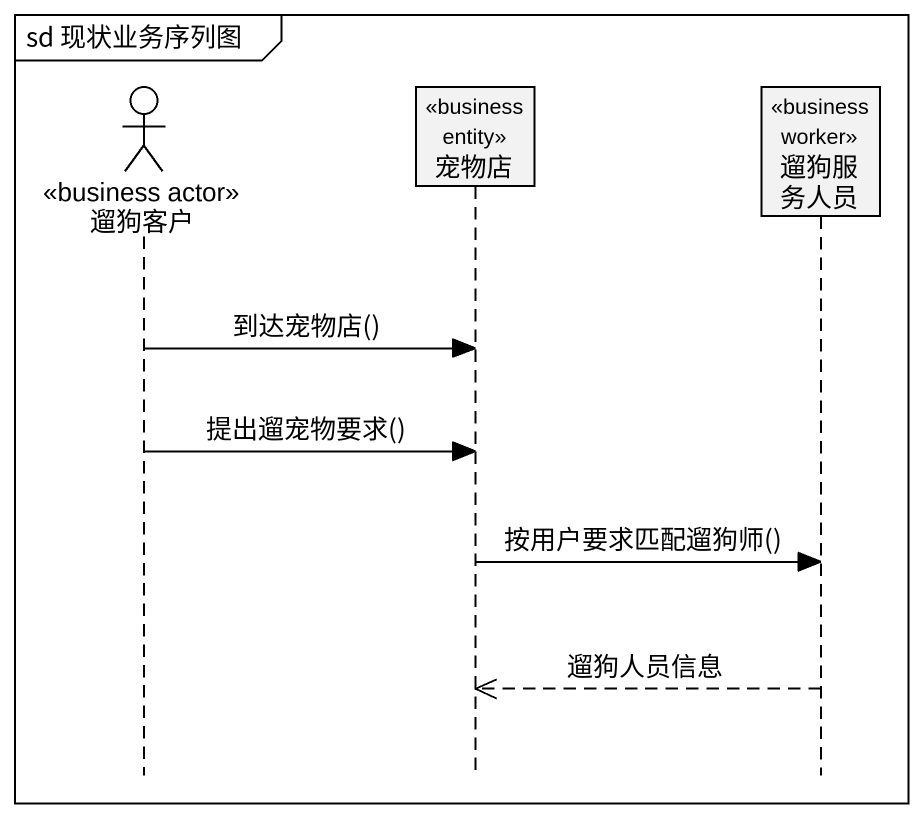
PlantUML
@startuml
mainframe sd 现状业务序列图
hide footbox
actor 遛狗客户 <<business actor>>
participant 宠物店 <<business entity>>
participant 遛狗服务人员 <<business worker>>

遛狗客户 -> 宠物店 : 到达宠物店()
遛狗客户 -> 宠物店 : 提出遛宠物要求()
宠物店 -> 遛狗服务人员 : 按用户要求匹配遛狗师()
遛狗服务人员 -->> 宠物店 : 遛狗人员信息
@enduml
